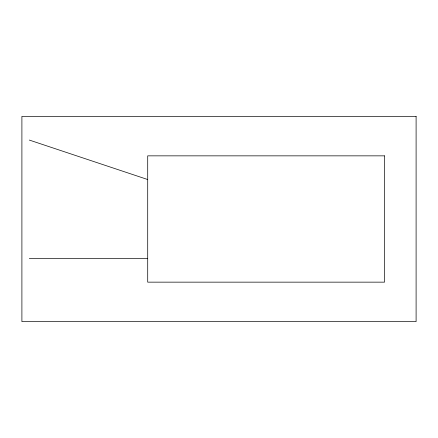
<?xml version="1.0" encoding="UTF-8"?>
<svg xmlns="http://www.w3.org/2000/svg" width="438" height="438" viewBox="0 0 438 438"><rect width="100%" height="100%" fill="white"/><g stroke="black" fill="none" stroke-linecap="round" stroke-linejoin="round"><path stroke-width="0.66" d="M29.302 258.469L147.71 258.469M29.302 140.061L147.71 179.531M416.1 116.382L21.9 116.382L21.9 321.618L416.1 321.618L416.1 116.382M384.526 155.851L147.71 155.851L147.71 282.149L384.526 282.149L384.526 155.851"/></g></svg>
